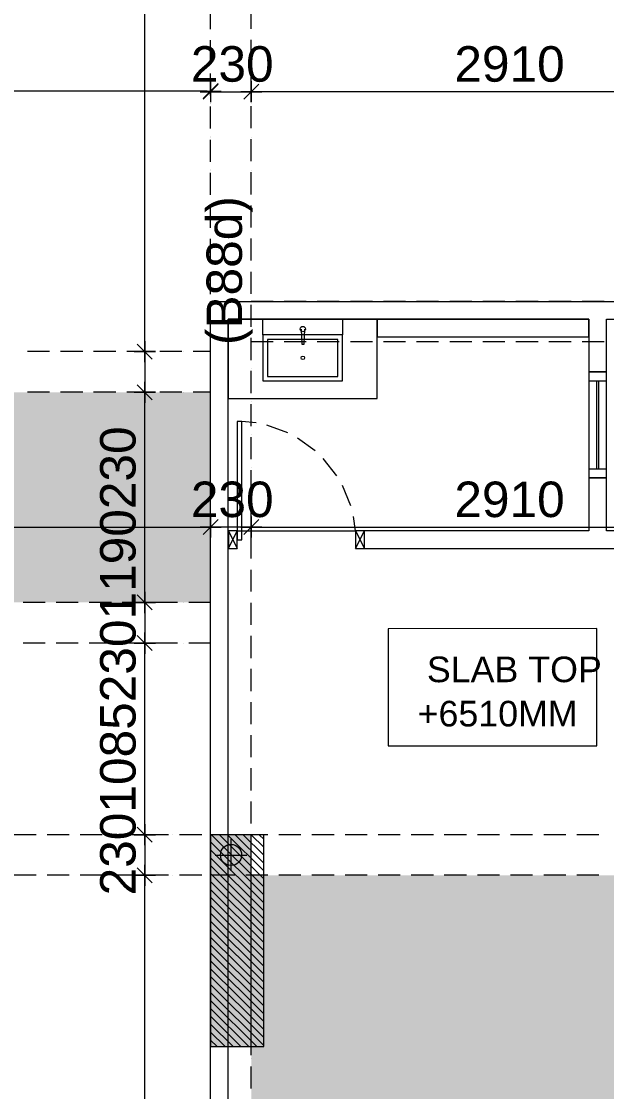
# Model space of a CAD drawing. Header units: millimetres. Extents: x -1303 to 98744, y -1303 to 90097.
# Drawn here: x 62347 to 65661, y 28153 to 34213 of the extents above; entities that cross this region are included whole.
import ezdxf

# ---------------------------------------------------------------- set-up
doc = ezdxf.new("R2010")
doc.units = ezdxf.units.MM
doc.layers.add('PDF_Geometry', color=7, linetype='Continuous')
doc.layers.add('PDF_Text', color=7, linetype='Continuous')
doc.layers.add('PDF_Solid Fills', color=192, linetype='Continuous', true_color=0xc2c0c0c0)
doc.styles.add('PDF ArialMT', font='arial.ttf')
doc.styles.add('PDF Swiss721BT-LightCondensed', font='arial.ttf')

msp = doc.modelspace()

# ---------------------------------------------------------------- hatches: boundary and pattern name
at = {"layer": 'PDF_Solid Fills', "true_color": 0x0000b2}
h = msp.add_hatch(color=33, dxfattribs=at)
h.paths.add_polyline_path([(22404.2843, 31942.72087), (22404.2843, 32112.74047), (19209.26177, 32112.74047), (19209.26177, 30922.67974), (22404.2843, 30922.67974), (22404.2843, 31642.7072), (21409.2932, 31642.7072), (21409.2932, 31942.72087)], flags=0)
h.paths.add_polyline_path([(11529.29261, 29607.70354), (11529.29261, 32397.68983), (12814.30857, 32397.68983), (12814.30857, 29607.70354)], flags=0)
h.paths.add_polyline_path([(12814.30857, 32627.71257), (12814.30857, 34142.75024), (8234.23832, 34142.75024), (8234.23832, 32627.71257)], flags=0)
h.paths.add_polyline_path([(12814.30857, 22167.74491), (12814.30857, 24957.72913), (11529.29261, 24957.72913), (11529.29261, 22167.74491)], flags=0)
h.paths.add_polyline_path([(8234.23832, 21937.72009), (8234.23832, 20422.68242), (12814.30857, 20422.68242), (12814.30857, 21937.72009)], flags=0)
h.paths.add_polyline_path([(21869.25605, 23642.75499), (21869.25605, 22452.69219), (19209.26177, 22452.69219), (19209.26177, 23642.75499)], flags=0)
h.paths.add_polyline_path([(23229.25373, 22452.69219), (23229.25373, 23642.75499), (25959.23687, 23642.75499), (25959.23687, 22452.69219)], flags=0)
h.paths.add_polyline_path([(32354.27376, 21952.6997), (32354.27376, 20422.68242), (36934.25928, 20422.68242), (36934.25928, 21952.6997)], flags=0)
h.paths.add_polyline_path([(33639.29074, 24957.72913), (33639.29074, 22182.72451), (32354.27376, 22182.72451), (32354.27376, 24957.72913)], flags=0)
h.paths.add_polyline_path([(26964.2984, 30922.67974), (26964.2984, 32112.74047), (30159.32092, 32112.74047), (30159.32092, 30922.67974)], flags=0)
h.paths.add_polyline_path([(28349.2614, 32342.68057), (28349.2614, 33242.7154), (27564.23691, 33242.7154), (27564.23691, 32342.68057)], flags=0)
h.paths.add_polyline_path([(40634.2682, 32627.71257), (40634.2682, 34142.75024), (36554.27309, 34142.75024), (36554.27309, 32627.71257)], flags=0)
h.paths.add_polyline_path([(36554.27309, 29607.70354), (36554.27309, 32397.68983), (37839.28802, 32397.68983), (37839.28802, 29607.70354)], flags=0)
h.paths.add_polyline_path([(41994.26382, 34142.75024), (41994.26382, 32627.71257), (46074.25892, 32627.71257), (46074.25892, 34142.75024)], flags=0)
h.paths.add_polyline_path([(46074.25892, 32397.68983), (46074.25892, 29607.70354), (44789.244, 29607.70354), (44789.244, 32397.68983)], flags=0)
h.paths.add_polyline_path([(45694.27273, 20422.68242), (45694.27273, 21952.6997), (50274.26033, 21952.6997), (50274.26033, 20422.68242)], flags=0)
h.paths.add_polyline_path([(48989.24127, 22182.72451), (48989.24127, 24957.72913), (50274.26033, 24957.72913), (50274.26033, 22182.72451)], flags=0)
h.paths.add_polyline_path([(52469.2958, 32112.74047), (52469.2958, 30922.67974), (55664.23361, 30922.67974), (55664.23361, 32112.74047)], flags=0)
h.paths.add_polyline_path([(55064.29717, 32342.68057), (55064.29717, 33242.7154), (54439.30655, 33242.7154), (54439.30655, 32342.68057)], flags=0)
h.paths.add_polyline_path([(63419.27024, 30922.67974), (63419.27024, 32112.74047), (60524.25933, 32112.74047), (60524.25933, 31222.69135), (60224.24978, 31222.69135), (60224.24978, 30922.67974)], flags=0)
h.paths.add_polyline_path([(60819.28118, 23642.75499), (60819.28118, 22452.69219), (63419.27024, 22452.69219), (63419.27024, 23642.75499)], flags=0)
h.paths.add_polyline_path([(56669.29721, 23642.75499), (56669.29721, 22452.69219), (59359.2507, 22452.69219), (59359.2507, 23642.75499)], flags=0)
h.paths.add_polyline_path([(71099.24354, 29607.70354), (71099.24354, 32397.68983), (69814.31126, 32397.68983), (69814.31126, 29607.70354)], flags=0)
h.paths.add_polyline_path([(71099.24354, 22167.74491), (71099.24354, 24957.72913), (69814.31126, 24957.72913), (69814.31126, 22167.74491)], flags=0)
h.paths.add_polyline_path([(69814.31126, 21937.72009), (69814.31126, 20422.68242), (74394.29472, 20422.68242), (74394.29472, 21937.72009)], flags=0)
h.paths.add_polyline_path([(69814.31126, 34142.75024), (69814.31126, 32627.71257), (74394.29472, 32627.71257), (74394.29472, 34142.75024)], flags=0)
at = {"layer": 'PDF_Solid Fills', "true_color": 0x00007f}
h = msp.add_hatch(color=254, dxfattribs=at)
h.paths.add_polyline_path([(31469.30117, 29377.68079), (31469.30117, 25187.75188), (33129.31253, 25187.75188), (33129.31253, 29377.68079)], flags=0)
h.paths.add_polyline_path([(33359.25057, 25187.75188), (33359.25057, 29377.68079), (36934.25928, 29377.68079), (36934.25928, 25187.75188)], flags=0)
h.paths.add_polyline_path([(37164.2841, 25187.75188), (37164.2841, 29377.68079), (40934.27775, 29377.68079), (40934.27775, 25187.75188)], flags=0)
h.paths.add_polyline_path([(41164.30255, 25182.67534), (41164.30255, 29377.68079), (45464.24791, 29377.68079), (45464.24791, 25182.67534)], flags=0)
h.paths.add_polyline_path([(45694.27273, 29377.68079), (45694.27273, 25187.75188), (49039.2587, 25187.75188), (49039.2587, 29377.68079)], flags=0)
h.paths.add_polyline_path([(49269.28352, 25187.75188), (49269.28352, 29377.68079), (51159.31349, 29377.68079), (51159.31349, 25187.75188)], flags=0)
h.paths.add_polyline_path([(41164.30255, 21382.72041), (41164.30255, 24957.72913), (45464.24791, 24957.72913), (45464.24791, 21382.72041)], flags=0)
h.paths.add_polyline_path([(37164.2841, 24957.72913), (37164.2841, 21382.72041), (40934.27775, 21382.72041), (40934.27775, 24957.72913)], flags=0)
h.paths.add_polyline_path([(40934.27775, 19182.68898), (40934.27775, 21152.69766), (37164.2841, 21152.69766), (37164.2841, 18512.67482), (40864.28888, 18512.67482), (40864.28888, 19182.68898)], flags=0)
h.paths.add_polyline_path([(41164.30255, 21152.69766), (41164.30255, 18512.67482), (43234.25726, 18512.67482), (43234.25726, 21152.69766)], flags=0)
h.paths.add_polyline_path([(41164.30255, 18282.73679), (45464.24791, 18282.73679), (45464.24791, 15760.43508), (41164.30255, 15663.95813)], flags=0)
h.paths.add_polyline_path([(37164.2841, 18282.73679), (40934.27775, 18282.73679), (40934.27775, 15658.79481), (37164.2841, 15574.16518)], flags=0)
h.paths.add_polyline_path([(12814.30857, 29377.68079), (12814.30857, 25187.75188), (8234.23832, 25187.75188), (8234.23832, 29377.68079)], flags=0)
h.paths.add_polyline_path([(13044.24764, 25187.75188), (13044.24764, 29377.68079), (15954.23712, 29377.68079), (15954.23712, 25187.75188)], flags=0)
h.paths.add_polyline_path([(16184.2609, 29377.68079), (16184.2609, 25187.75188), (18909.25016, 25187.75188), (18909.25016, 29377.68079)], flags=0)
h.paths.add_polyline_path([(66559.28558, 25187.75188), (66559.28558, 29377.68079), (63649.29506, 29377.68079), (63649.29506, 25187.75188)], flags=0)
h.paths.add_polyline_path([(66789.30626, 25187.75188), (66789.30626, 29377.68079), (69584.28231, 29377.68079), (69584.28231, 25187.75188)], flags=0)
h.paths.add_polyline_path([(69814.31126, 29377.68079), (69814.31126, 25187.75188), (74394.29472, 25187.75188), (74394.29472, 29377.68079)], flags=0)

# ---------------------------------------------------------------- linework, layer by layer
at = {"layer": 'PDF_Geometry', "color": 122, "lineweight": 0, "true_color": 0x00b88a}
for points in [[(63045.46185, 32382.45608), (63045.46185, 32362.14373), (63045.46185, 37042.16206), (63045.46185, 37022.6989)], [(63418.67933, 33877.86116), (63418.67933, 33757.68544)], [(63399.21203, 33817.7733), (60244.22122, 33817.7733), (60263.68438, 33817.7733)], [(63358.59146, 33817.7733), (63478.76718, 33817.7733)], [(63358.59146, 33814.38894), (63478.76718, 33814.38894)], [(63376.36451, 33775.45848), (63460.99414, 33860.08811)], [(63376.36451, 33772.07413), (63460.99414, 33857.55088)], [(63399.21203, 33814.38894), (63378.90174, 33814.38894)], [(63418.67933, 33874.47681), (63418.67933, 33755.1482)], [(63418.67933, 33814.38894), (63648.86943, 33814.38894)], [(66538.97117, 33814.38894), (63669.18384, 33814.38894), (63688.647, 33814.38894)], [(63045.46185, 32342.68057), (63045.46185, 32112.48633)], [(63045.46185, 30962.37054), (63045.46185, 30942.06026), (63045.46185, 32092.17605), (63045.46185, 32072.71082)], [(60263.68438, 31349.12752), (60244.22122, 31349.12752), (63399.21203, 31349.12752), (63378.90174, 31349.12752)], [(63648.86943, 31349.12752), (63418.67933, 31349.12752)], [(63688.647, 31349.12752), (63669.18384, 31349.12752), (66538.97117, 31349.12752), (66518.66088, 31349.12752)], [(63045.46185, 30922.59503), (63045.46185, 30692.40286)], [(63045.46185, 29647.22698), (63045.46185, 29626.91462), (63045.46185, 30672.09051), (63045.46185, 30652.62528)], [(63045.46185, 29607.44939), (63045.46185, 29377.25722)], [(63045.46185, 25227.02118), (63045.46185, 25207.55595), (63045.46185, 29356.94694), (63045.46185, 29337.48171)]]:
    msp.add_lwpolyline(points, dxfattribs=at)
at = {"layer": 'PDF_Geometry', "color": 157, "lineweight": 0, "true_color": 0x3f5f7f}
for points in [[(63418.67933, 34168.13913), (63418.67933, 34293.39346)], [(63648.86943, 34170.6805), (63648.86943, 34295.93069)], [(63418.67933, 33980.26384), (63418.67933, 34105.51403)], [(63648.86943, 33982.80107), (63648.86943, 34108.0554)], [(63418.67933, 33793.23154), (63418.67933, 33918.48173)], [(63648.86943, 33795.76877), (63648.86943, 33921.0231)], [(63418.67933, 33605.35212), (63418.67933, 33730.60644)], [(63648.86943, 33607.89348), (63648.86943, 33733.14367)], [(63418.67933, 33418.32394), (63418.67933, 33542.72701)], [(63648.86943, 33420.86118), (63648.86943, 33545.26838)], [(63418.67933, 33230.44452), (63418.67933, 33355.69678)], [(63648.86943, 33232.98382), (63648.86943, 33358.23609)], [(63418.67933, 33043.41222), (63418.67933, 33167.81943)], [(63648.86943, 33045.95152), (63648.86943, 33170.35666)], [(63418.67933, 32855.53486), (63418.67933, 32980.78712)], [(63648.86943, 32858.07417), (63648.86943, 32983.32643)], [(63418.67933, 32667.65751), (63418.67933, 32792.90977)], [(63648.86943, 32670.19681), (63648.86943, 32795.44907)], [(63418.67933, 32480.6252), (63418.67933, 32605.87746)], [(63772.42951, 32627.03487), (63648.86943, 32627.03487)], [(63648.86943, 32483.16451), (63648.86943, 32608.41677)], [(63960.30893, 32627.03487), (63835.05461, 32627.03487)], [(64147.34123, 32627.03487), (64022.93403, 32627.03487)], [(64335.21652, 32627.03487), (64209.96633, 32627.03487)], [(64522.24882, 32627.03487), (64397.84162, 32627.03487)], [(64710.12824, 32627.03487), (64584.87392, 32627.03487)], [(64898.00353, 32627.03487), (64772.75335, 32627.03487)], [(65085.03584, 32627.03487), (64959.78564, 32627.03487)], [(65272.91526, 32627.03487), (65147.66093, 32627.03487)], [(65459.94343, 32627.03487), (65334.69324, 32627.03487)], [(65647.82285, 32627.03487), (65522.57266, 32627.03487)], [(63648.86943, 32295.28715), (63648.86943, 32420.53941)], [(63418.67933, 32292.74785), (63418.67933, 32418.00011)], [(63772.42951, 32397.68983), (63648.86943, 32397.68983)], [(63960.30893, 32397.68983), (63835.05461, 32397.68983)], [(64147.34123, 32397.68983), (64022.93403, 32397.68983)], [(64335.21652, 32397.68983), (64209.96633, 32397.68983)], [(64522.24882, 32397.68983), (64397.84162, 32397.68983)], [(64710.12824, 32397.68983), (64584.87392, 32397.68983)], [(64898.00353, 32397.68983), (64772.75335, 32397.68983)], [(65085.03584, 32397.68983), (64959.78564, 32397.68983)], [(65272.91526, 32397.68983), (65147.66093, 32397.68983)], [(65459.94343, 32397.68983), (65334.69324, 32397.68983)], [(65647.82285, 32397.68983), (65522.57266, 32397.68983)], [(62506.36948, 32342.68057), (62381.11928, 32342.68057)], [(62694.2489, 32342.68057), (62568.9987, 32342.68057)], [(62881.2812, 32342.68057), (62756.02687, 32342.68057)], [(63069.15649, 32342.68057), (62943.90629, 32342.68057)], [(63256.18879, 32342.68057), (63130.9386, 32342.68057)], [(63418.67933, 32342.68057), (63318.81389, 32342.68057)], [(63418.67933, 32105.71762), (63418.67933, 32230.96781)], [(63648.86943, 32108.25485), (63648.86943, 32233.50711)], [(62506.36948, 32112.48633), (62381.11928, 32112.48633)], [(62694.2489, 32112.48633), (62568.9987, 32112.48633)], [(62881.2812, 32112.48633), (62756.02687, 32112.48633)], [(63069.15649, 32112.48633), (62943.90629, 32112.48633)], [(63256.18879, 32112.48633), (63130.9386, 32112.48633)], [(63418.67933, 32112.48633), (63318.81389, 32112.48633)], [(63418.67933, 31917.83819), (63418.67933, 32043.09045)], [(63648.86943, 31920.37749), (63648.86943, 32045.62975)], [(63418.67933, 31730.80796), (63418.67933, 31855.21309)], [(63648.86943, 31733.34726), (63648.86943, 31857.7524)], [(63418.67933, 31542.9306), (63418.67933, 31668.18079)], [(63648.86943, 31545.46783), (63648.86943, 31670.7201)], [(63418.67933, 31355.8983), (63418.67933, 31480.30344)], [(63648.86943, 31358.4376), (63648.86943, 31482.84274)], [(63418.67933, 31168.02094), (63418.67933, 31293.27321)], [(63648.86943, 31170.56025), (63648.86943, 31295.81044)], [(63418.67933, 30980.98864), (63418.67933, 31105.39378)], [(63648.86943, 30983.52794), (63648.86943, 31107.93308)], [(62480.98059, 30922.59503), (62356.57752, 30922.59503)], [(62668.86001, 30922.59503), (62543.60981, 30922.59503)], [(62856.73943, 30922.59503), (62731.4851, 30922.59503)], [(63043.7676, 30922.59503), (62918.51741, 30922.59503)], [(63231.64702, 30922.59503), (63106.39683, 30922.59503)], [(63418.67933, 30922.59503), (63294.27212, 30922.59503)], [(63418.67933, 30793.11129), (63418.67933, 30918.36355)], [(63648.86943, 30795.65059), (63648.86943, 30920.90285)], [(63418.67933, 30605.23393), (63418.67933, 30730.48619)], [(63648.86943, 30607.77323), (63648.86943, 30733.02342)], [(62480.98059, 30692.40286), (62356.57752, 30692.40286)], [(62668.86001, 30692.40286), (62543.60981, 30692.40286)], [(62856.73943, 30692.40286), (62731.4851, 30692.40286)], [(63043.7676, 30692.40286), (62918.51741, 30692.40286)], [(63231.64702, 30692.40286), (63106.39683, 30692.40286)], [(63418.67933, 30692.40286), (63294.27212, 30692.40286)], [(63418.67933, 30418.20163), (63418.67933, 30543.45389)], [(63648.86943, 30420.74093), (63648.86943, 30545.99319)], [(63418.67933, 30230.32427), (63418.67933, 30355.57653)], [(63648.86943, 30232.86357), (63648.86943, 30358.11584)], [(63418.67933, 30043.29197), (63418.67933, 30167.69918)], [(63648.86943, 30045.83127), (63648.86943, 30170.23641)], [(63418.67933, 29855.41461), (63418.67933, 29980.66687)], [(63648.86943, 29857.95392), (63648.86943, 29983.20618)], [(63418.67933, 29668.38438), (63418.67933, 29792.78952)], [(63648.86943, 29670.92161), (63648.86943, 29795.32882)], [(62430.20281, 29607.44939), (62304.95262, 29607.44939)], [(62617.23511, 29607.44939), (62492.83204, 29607.44939)], [(62805.11454, 29607.44939), (62679.86021, 29607.44939)], [(62992.98983, 29607.44939), (62867.73963, 29607.44939)], [(63180.02212, 29607.44939), (63054.77193, 29607.44939)], [(63367.90155, 29607.44939), (63242.64722, 29607.44939)], [(63418.67933, 29480.50495), (63418.67933, 29605.75721)], [(63554.93385, 29607.44939), (63429.67952, 29607.44939)], [(63742.80914, 29607.44939), (63617.55895, 29607.44939)], [(63648.86943, 29483.04426), (63648.86943, 29608.29652)], [(63929.84144, 29607.44939), (63805.43424, 29607.44939)], [(64117.72086, 29607.44939), (63992.46653, 29607.44939)], [(64304.74903, 29607.44939), (64180.34596, 29607.44939)], [(64492.62845, 29607.44939), (64367.37826, 29607.44939)], [(64680.50787, 29607.44939), (64555.25355, 29607.44939)], [(64867.53605, 29607.44939), (64742.28585, 29607.44939)], [(65055.41547, 29607.44939), (64930.16527, 29607.44939)], [(65242.44777, 29607.44939), (65117.19345, 29607.44939)], [(65430.32306, 29607.44939), (65305.07287, 29607.44939)], [(65617.35536, 29607.44939), (65492.95229, 29607.44939)], [(63418.67933, 29293.47472), (63418.67933, 29417.87986)], [(63648.86943, 29296.01403), (63648.86943, 29420.41916)], [(62430.20281, 29377.25722), (62304.95262, 29377.25722)], [(62617.23511, 29377.25722), (62492.83204, 29377.25722)], [(62805.11454, 29377.25722), (62679.86021, 29377.25722)], [(62992.98983, 29377.25722), (62867.73963, 29377.25722)], [(63180.02212, 29377.25722), (63054.77193, 29377.25722)], [(63367.90155, 29377.25722), (63242.64722, 29377.25722)], [(63554.93385, 29377.25722), (63429.67952, 29377.25722)], [(63742.80914, 29377.25722), (63617.55895, 29377.25722)], [(63929.84144, 29377.25722), (63805.43424, 29377.25722)], [(64117.72086, 29377.25722), (63992.46653, 29377.25722)], [(64304.74903, 29377.25722), (64180.34596, 29377.25722)], [(64492.62845, 29377.25722), (64367.37826, 29377.25722)], [(64680.50787, 29377.25722), (64555.25355, 29377.25722)], [(64867.53605, 29377.25722), (64742.28585, 29377.25722)], [(65055.41547, 29377.25722), (64930.16527, 29377.25722)], [(65242.44777, 29377.25722), (65117.19345, 29377.25722)], [(65430.32306, 29377.25722), (65305.07287, 29377.25722)], [(65617.35536, 29377.25722), (65492.95229, 29377.25722)], [(63418.67933, 29105.59737), (63418.67933, 29230.84756)], [(63648.86943, 29108.1346), (63648.86943, 29233.38686)], [(63418.67933, 28917.71794), (63418.67933, 29042.9702)], [(63648.86943, 28920.25724), (63648.86943, 29045.5095)], [(63418.67933, 28730.68771), (63418.67933, 28855.93997)], [(63648.86943, 28733.22701), (63648.86943, 28858.4772)], [(63418.67933, 28542.81035), (63418.67933, 28668.06054)], [(63648.86943, 28545.34758), (63648.86943, 28670.59984)], [(63648.86943, 28358.31735), (63648.86943, 28482.72249)], [(63418.67933, 28355.77805), (63418.67933, 28480.18319)], [(63418.67933, 28167.90069), (63418.67933, 28293.15296)], [(63648.86943, 28170.44), (63648.86943, 28295.69019)]]:
    msp.add_lwpolyline(points, dxfattribs=at)
at = {"layer": 'PDF_Geometry', "color": 9, "lineweight": 0, "true_color": 0xc0c0c0}
for points in [[(63418.67933, 19382.49837), (63418.67933, 32627.03487), (72723.70259, 32627.03487), (72723.70259, 33926.94469), (72823.57217, 33926.94469), (72823.57217, 32627.03487), (73923.75731, 32627.03487), (73923.75731, 32527.1715), (71824.09132, 32527.1715), (71824.09132, 32097.25466), (71724.23002, 32097.25466), (71724.23002, 32527.1715), (69812.44345, 32527.1715)], [(63518.54063, 20282.11171), (63518.54063, 32527.1715), (65561.49898, 32527.1715), (65561.49898, 32227.58345), (65661.36442, 32227.58345), (65661.36442, 32527.1715), (66560.97569, 32527.1715), (66560.97569, 32227.58345), (66661.68412, 32227.58345), (66661.68412, 32527.1715), (68161.32275, 32527.1715), (68161.32275, 32097.25466), (68261.18406, 32097.25466)], [(63714.88302, 32437.46534), (63714.88302, 32527.1715), (64165.11015, 32527.1715), (64165.11015, 32437.46534)], [(63931.53568, 32470.47006), (63935.76716, 32384.99538), (63947.61449, 32384.99538), (63951.84597, 32470.47006)], [(65605.50804, 31677.49088), (65605.50804, 32177.6528)], [(65617.35536, 31677.49088), (65617.35536, 32177.6528)], [(63676.79969, 31938.9956), (63594.70729, 31947.45856)], [(63855.36902, 31883.14129), (63737.73054, 31925.4561)], [(64011.08671, 31780.73861), (63910.37828, 31853.52092)], [(64133.79967, 31639.40755), (64056.78588, 31737.57874)], [(64212.50356, 31470.1483), (64165.11015, 31585.24542)], [(63519.38775, 31227.26168), (63569.3184, 31327.12506), (64239.5867, 31327.12506), (64227.73937, 31409.21538)], [(63519.38775, 31327.12506), (63569.3184, 31227.26168)], [(64239.5867, 31227.26168), (64289.51735, 31327.12506)], [(64239.5867, 31327.12506), (64289.51735, 31227.26168)], [(63648.86943, 29377.25722), (63648.86943, 29377.25722)], [(63418.67933, 28407.40295), (63648.86943, 28407.40295)]]:
    msp.add_lwpolyline(points, dxfattribs=at)
at = {"layer": 'PDF_Geometry', "lineweight": 0}
for points in [[(63418.67933, 33817.7733), (63418.67933, 33817.7733)], [(63418.67933, 33814.38894), (63418.67933, 33814.38894)], [(63648.86943, 33814.38894), (63648.86943, 33814.38894)], [(63648.86943, 33814.38894), (63648.86943, 33814.38894)], [(63418.67933, 33747.53237), (63418.67933, 33747.53237)], [(63418.67933, 33745.83812), (63418.67933, 33745.83812)], [(63648.86943, 33745.83812), (63648.86943, 33745.83812)], [(63648.86943, 33745.83812), (63648.86943, 33745.83812)], [(63418.67933, 33684.90726), (63418.67933, 33684.90726)], [(63418.67933, 33683.21302), (63418.67933, 33683.21302)], [(63648.86943, 33683.21302), (63648.86943, 33683.21302)], [(63648.86943, 33683.21302), (63648.86943, 33683.21302)], [(63418.67933, 33622.27804), (63418.67933, 33622.27804)], [(63418.67933, 33620.58793), (63418.67933, 33620.58793)], [(63648.86943, 33620.58793), (63648.86943, 33620.58793)], [(63648.86943, 33620.58793), (63648.86943, 33620.58793)], [(63418.67933, 33559.65294), (63418.67933, 33559.65294)], [(63418.67933, 33557.96283), (63418.67933, 33557.96283)], [(63648.86943, 33557.96283), (63648.86943, 33557.96283)], [(63648.86943, 33557.96283), (63648.86943, 33557.96283)], [(63418.67933, 33497.02784), (63418.67933, 33497.02784)], [(63418.67933, 33495.3336), (63418.67933, 33495.3336)], [(63648.86943, 33495.3336), (63648.86943, 33495.3336)], [(63648.86943, 33495.3336), (63648.86943, 33495.3336)], [(63418.67933, 33434.40275), (63418.67933, 33434.40275)], [(63418.67933, 33433.55562), (63418.67933, 33433.55562)], [(63648.86943, 33433.55562), (63648.86943, 33433.55562)], [(63648.86943, 33433.55562), (63648.86943, 33433.55562)], [(63418.67933, 33372.62064), (63418.67933, 33372.62064)], [(63418.67933, 33370.93053), (63418.67933, 33370.93053)], [(63648.86943, 33370.93053), (63648.86943, 33370.93053)], [(63648.86943, 33370.93053), (63648.86943, 33370.93053)], [(63418.67933, 33309.99554), (63418.67933, 33309.99554)], [(63418.67933, 33308.30336), (63418.67933, 33308.30336)], [(63648.86943, 33308.30336), (63648.86943, 33308.30336)], [(63648.86943, 33308.30336), (63648.86943, 33308.30336)], [(63418.67933, 33238.90748), (63418.67933, 33238.90748)], [(63418.67933, 33238.90748), (63418.67933, 33238.90748)], [(63648.86943, 33238.90748), (63648.86943, 33238.90748)], [(63648.86943, 33238.90748), (63648.86943, 33238.90748)], [(63648.86943, 32397.68983), (63648.86943, 32397.68983)], [(63648.86943, 32397.68983), (63648.86943, 32397.68983)], [(63045.46185, 32342.68057), (63045.46185, 32342.68057)], [(63045.46185, 32342.68057), (63045.46185, 32342.68057)], [(63138.55443, 32342.68057), (63138.55443, 32342.68057)], [(63138.55443, 32342.68057), (63138.55443, 32342.68057)], [(63200.33241, 32342.68057), (63200.33241, 32342.68057)], [(63200.33241, 32342.68057), (63200.33241, 32342.68057)], [(63262.96164, 32342.68057), (63262.96164, 32342.68057)], [(63262.96164, 32342.68057), (63262.96164, 32342.68057)], [(63325.58674, 32342.68057), (63325.58674, 32342.68057)], [(63325.58674, 32342.68057), (63325.58674, 32342.68057)], [(63418.67933, 32342.68057), (63418.67933, 32342.68057)], [(63418.67933, 32342.68057), (63418.67933, 32342.68057)], [(63648.86943, 32310.5209), (63648.86943, 32310.5209)], [(63648.86943, 32310.5209), (63648.86943, 32310.5209)], [(63648.86943, 32248.74086), (63648.86943, 32248.74086)], [(63648.86943, 32248.74086), (63648.86943, 32248.74086)], [(63648.86943, 32186.11576), (63648.86943, 32186.11576)], [(63648.86943, 32186.11576), (63648.86943, 32186.11576)], [(63648.86943, 32123.4886), (63648.86943, 32123.4886)], [(63648.86943, 32123.4886), (63648.86943, 32123.4886)], [(63045.46185, 32112.48633), (63045.46185, 32112.48633)], [(63045.46185, 32112.48633), (63045.46185, 32112.48633)], [(63138.55443, 32112.48633), (63138.55443, 32112.48633)], [(63138.55443, 32112.48633), (63138.55443, 32112.48633)], [(63200.33241, 32112.48633), (63200.33241, 32112.48633)], [(63200.33241, 32112.48633), (63200.33241, 32112.48633)], [(63262.96164, 32112.48633), (63262.96164, 32112.48633)], [(63262.96164, 32112.48633), (63262.96164, 32112.48633)], [(63325.58674, 32112.48633), (63325.58674, 32112.48633)], [(63325.58674, 32112.48633), (63325.58674, 32112.48633)], [(63418.67933, 32112.48633), (63418.67933, 32112.48633)], [(63418.67933, 32112.48633), (63418.67933, 32112.48633)], [(63418.67933, 32112.48633), (63418.67933, 32112.48633)], [(63418.67933, 32112.48633), (63418.67933, 32112.48633)], [(63648.86943, 32060.8635), (63648.86943, 32060.8635)], [(63648.86943, 32060.8635), (63648.86943, 32060.8635)], [(63418.67933, 32043.09045), (63418.67933, 32043.09045)], [(63418.67933, 32043.09045), (63418.67933, 32043.09045)], [(63648.86943, 31998.23633), (63648.86943, 31998.23633)], [(63648.86943, 31998.23633), (63648.86943, 31998.23633)], [(63418.67933, 31981.31041), (63418.67933, 31981.31041)], [(63418.67933, 31981.31041), (63418.67933, 31981.31041)], [(63418.67933, 31918.68531), (63418.67933, 31918.68531)], [(63418.67933, 31918.68531), (63418.67933, 31918.68531)], [(63648.86943, 31935.61124), (63648.86943, 31935.61124)], [(63648.86943, 31935.61124), (63648.86943, 31935.61124)], [(63418.67933, 31856.06022), (63418.67933, 31856.06022)], [(63418.67933, 31856.06022), (63418.67933, 31856.06022)], [(63648.86943, 31872.98615), (63648.86943, 31872.98615)], [(63648.86943, 31872.98615), (63648.86943, 31872.98615)], [(63418.67933, 31793.43305), (63418.67933, 31793.43305)], [(63418.67933, 31793.43305), (63418.67933, 31793.43305)], [(63648.86943, 31811.2061), (63648.86943, 31811.2061)], [(63648.86943, 31811.2061), (63648.86943, 31811.2061)], [(63418.67933, 31730.80796), (63418.67933, 31730.80796)], [(63418.67933, 31730.80796), (63418.67933, 31730.80796)], [(63648.86943, 31748.57894), (63648.86943, 31748.57894)], [(63648.86943, 31748.57894), (63648.86943, 31748.57894)], [(63418.67933, 31668.18079), (63418.67933, 31668.18079)], [(63418.67933, 31668.18079), (63418.67933, 31668.18079)], [(63648.86943, 31685.95384), (63648.86943, 31685.95384)], [(63648.86943, 31685.95384), (63648.86943, 31685.95384)], [(63418.67933, 31605.5557), (63418.67933, 31605.5557)], [(63418.67933, 31605.5557), (63418.67933, 31605.5557)], [(63648.86943, 31623.32875), (63648.86943, 31623.32875)], [(63648.86943, 31623.32875), (63648.86943, 31623.32875)], [(63418.67933, 31543.77566), (63418.67933, 31543.77566)], [(63418.67933, 31543.77566), (63418.67933, 31543.77566)], [(63648.86943, 31560.70158), (63648.86943, 31560.70158)], [(63648.86943, 31560.70158), (63648.86943, 31560.70158)], [(63418.67933, 31481.15056), (63418.67933, 31481.15056)], [(63418.67933, 31481.15056), (63418.67933, 31481.15056)], [(63648.86943, 31498.07649), (63648.86943, 31498.07649)], [(63648.86943, 31498.07649), (63648.86943, 31498.07649)], [(63418.67933, 31418.52339), (63418.67933, 31418.52339)], [(63418.67933, 31418.52339), (63418.67933, 31418.52339)], [(63648.86943, 31436.29645), (63648.86943, 31436.29645)], [(63648.86943, 31436.29645), (63648.86943, 31436.29645)], [(63418.67933, 31349.12752), (63418.67933, 31349.12752)], [(63418.67933, 31349.12752), (63418.67933, 31349.12752)], [(63648.86943, 31349.12752), (63648.86943, 31349.12752)], [(63648.86943, 31349.12752), (63648.86943, 31349.12752)], [(63045.46185, 30922.59503), (63045.46185, 30922.59503)], [(63045.46185, 30922.59503), (63045.46185, 30922.59503)], [(63138.55443, 30922.59503), (63138.55443, 30922.59503)], [(63138.55443, 30922.59503), (63138.55443, 30922.59503)], [(63200.33241, 30922.59503), (63200.33241, 30922.59503)], [(63200.33241, 30922.59503), (63200.33241, 30922.59503)], [(63262.96164, 30922.59503), (63262.96164, 30922.59503)], [(63262.96164, 30922.59503), (63262.96164, 30922.59503)], [(63325.58674, 30922.59503), (63325.58674, 30922.59503)], [(63325.58674, 30922.59503), (63325.58674, 30922.59503)], [(63418.67933, 30922.59503), (63418.67933, 30922.59503)], [(63418.67933, 30922.59503), (63418.67933, 30922.59503)], [(63045.46185, 30692.40286), (63045.46185, 30692.40286)], [(63045.46185, 30692.40286), (63045.46185, 30692.40286)], [(63138.55443, 30692.40286), (63138.55443, 30692.40286)], [(63138.55443, 30692.40286), (63138.55443, 30692.40286)], [(63200.33241, 30692.40286), (63200.33241, 30692.40286)], [(63200.33241, 30692.40286), (63200.33241, 30692.40286)], [(63262.96164, 30692.40286), (63262.96164, 30692.40286)], [(63262.96164, 30692.40286), (63262.96164, 30692.40286)], [(63325.58674, 30692.40286), (63325.58674, 30692.40286)], [(63325.58674, 30692.40286), (63325.58674, 30692.40286)], [(63418.67933, 30692.40286), (63418.67933, 30692.40286)], [(63418.67933, 30692.40286), (63418.67933, 30692.40286)], [(63045.46185, 29607.44939), (63045.46185, 29607.44939)], [(63045.46185, 29607.44939), (63045.46185, 29607.44939)], [(63138.55443, 29607.44939), (63138.55443, 29607.44939)], [(63138.55443, 29607.44939), (63138.55443, 29607.44939)], [(63200.33241, 29607.44939), (63200.33241, 29607.44939)], [(63200.33241, 29607.44939), (63200.33241, 29607.44939)], [(63262.96164, 29607.44939), (63262.96164, 29607.44939)], [(63262.96164, 29607.44939), (63262.96164, 29607.44939)], [(63325.58674, 29607.44939), (63325.58674, 29607.44939)], [(63325.58674, 29607.44939), (63325.58674, 29607.44939)], [(63418.67933, 29607.44939), (63418.67933, 29607.44939)], [(63418.67933, 29607.44939), (63418.67933, 29607.44939)], [(63422.91081, 29607.44939), (63719.1145, 29312.09283)], [(63468.60998, 29607.44939), (63719.1145, 29356.94694)], [(63513.46203, 29607.44939), (63719.1145, 29401.80106)], [(63558.31821, 29607.44939), (63719.1145, 29446.6531)], [(63603.17025, 29607.44939), (63719.1145, 29491.50722)], [(63648.02643, 29607.44939), (63719.1145, 29536.36134)], [(63692.87849, 29607.44939), (63719.1145, 29581.21545)], [(63418.67933, 29566.82883), (63719.1145, 29267.23871)], [(63418.67933, 29521.97471), (63719.1145, 29221.53954)], [(63418.67933, 29477.1206), (63719.1145, 29176.68542)], [(63418.67933, 29432.26648), (63719.1145, 29131.83131)], [(63045.46185, 29377.25722), (63045.46185, 29377.25722)], [(63045.46185, 29377.25722), (63045.46185, 29377.25722)], [(63138.55443, 29377.25722), (63138.55443, 29377.25722)], [(63138.55443, 29377.25722), (63138.55443, 29377.25722)], [(63200.33241, 29377.25722), (63200.33241, 29377.25722)], [(63200.33241, 29377.25722), (63200.33241, 29377.25722)], [(63262.96164, 29377.25722), (63262.96164, 29377.25722)], [(63262.96164, 29377.25722), (63262.96164, 29377.25722)], [(63325.58674, 29377.25722), (63325.58674, 29377.25722)], [(63325.58674, 29377.25722), (63325.58674, 29377.25722)], [(63418.67933, 29387.41236), (63719.1145, 29086.97719)], [(63418.67933, 29377.25722), (63418.67933, 29377.25722)], [(63418.67933, 29377.25722), (63418.67933, 29377.25722)], [(63418.67933, 29342.56032), (63719.1145, 29042.12515)], [(63418.67933, 29297.7062), (63719.1145, 28997.27103)], [(63418.67933, 29252.85209), (63719.1145, 28952.41691)], [(63418.67933, 29207.99797), (63719.1145, 28907.5628)], [(63418.67933, 29162.2988), (63719.1145, 28862.70868)], [(63418.67933, 29117.44469), (63719.1145, 28817.85664)], [(63418.67933, 29072.59057), (63719.1145, 28773.00252)], [(63418.67933, 29027.73645), (63719.1145, 28728.14841)], [(63418.67933, 28982.88441), (63719.1145, 28683.29429)], [(63418.67933, 28938.03029), (63719.1145, 28638.44017)], [(63418.67933, 28893.17618), (63719.1145, 28593.58813)], [(63418.67933, 28848.32206), (63719.1145, 28548.73401)], [(63418.67933, 28803.46794), (63719.1145, 28503.8799)], [(63418.67933, 28758.6159), (63719.1145, 28458.18073)], [(63418.67933, 28713.76178), (63719.1145, 28413.32661)], [(63418.67933, 28668.90767), (63680.18404, 28407.40295)], [(63418.67933, 28624.05355), (63635.33199, 28407.40295)], [(63418.67933, 28579.19943), (63590.47581, 28407.40295)], [(63418.67933, 28534.34739), (63545.62377, 28407.40295)], [(63418.67933, 28489.49327), (63500.76758, 28407.40295)], [(63418.67933, 28444.63916), (63455.91553, 28407.40295)], [(63418.67933, 28407.40295), (63418.67933, 28407.40295)], [(63418.67933, 28407.40295), (63418.67933, 28407.40295)], [(63648.86943, 28407.40295), (63648.86943, 28407.40295)], [(63648.86943, 28407.40295), (63648.86943, 28407.40295)], [(63418.67933, 28338.005), (63418.67933, 28338.005)], [(63418.67933, 28338.005), (63418.67933, 28338.005)], [(63648.86943, 28338.005), (63648.86943, 28338.005)], [(63648.86943, 28338.005), (63648.86943, 28338.005)], [(63418.67933, 28275.3799), (63418.67933, 28275.3799)], [(63418.67933, 28275.3799), (63418.67933, 28275.3799)], [(63648.86943, 28275.3799), (63648.86943, 28275.3799)], [(63648.86943, 28275.3799), (63648.86943, 28275.3799)], [(63418.67933, 28212.75481), (63418.67933, 28212.75481)], [(63418.67933, 28212.75481), (63418.67933, 28212.75481)], [(63648.86943, 28212.75481), (63648.86943, 28212.75481)], [(63648.86943, 28212.75481), (63648.86943, 28212.75481)]]:
    msp.add_lwpolyline(points, dxfattribs=at)
at = {"layer": 'PDF_Geometry', "color": 122, "lineweight": 0, "true_color": 0x00b88a}
for points in [[(63588.7857, 33814.38894), (63708.95729, 33814.38894)], [(63606.55462, 33772.07413), (63691.18424, 33857.55088)], [(63648.86943, 33874.47681), (63648.86943, 33755.1482)], [(63087.77666, 32299.51863), (63002.29991, 32384.99538)], [(63045.46185, 32282.59271), (63045.46185, 32401.92131)], [(62985.37398, 32342.68057), (63105.54971, 32342.68057)], [(63002.29991, 32154.80114), (63087.77666, 32070.17152)], [(63045.46185, 32172.57419), (63045.46185, 32052.40054)], [(63105.54971, 32112.48633), (62985.37398, 32112.48633)], [(63460.99414, 31392.28945), (63376.36451, 31306.8127)], [(63418.67933, 31289.88678), (63418.67933, 31409.21538)], [(63606.55462, 31306.8127), (63691.18424, 31392.28945)], [(63648.86943, 31409.21538), (63648.86943, 31289.88678)], [(63478.76718, 31349.12752), (63358.59146, 31349.12752)], [(63588.7857, 31349.12752), (63708.95729, 31349.12752)], [(63045.46185, 30862.50716), (63045.46185, 30982.68082)], [(62985.37398, 30922.59503), (63105.54971, 30922.59503)], [(63087.77666, 30880.28022), (63002.29991, 30964.90984)], [(63002.29991, 30734.71767), (63087.77666, 30650.08805)], [(63045.46185, 30752.48865), (63045.46185, 30632.315)], [(63105.54971, 30692.40286), (62985.37398, 30692.40286)], [(63087.77666, 29565.13458), (63002.29991, 29649.76421)], [(63045.46185, 29547.3636), (63045.46185, 29667.53726)], [(62985.37398, 29607.44939), (63105.54971, 29607.44939)], [(63002.29991, 29419.57204), (63087.77666, 29334.94241)], [(63045.46185, 29437.34509), (63045.46185, 29317.17143)], [(63105.54971, 29377.25722), (62985.37398, 29377.25722)]]:
    msp.add_lwpolyline(points, close=True, dxfattribs=at)
at = {"layer": 'PDF_Geometry', "color": 9, "lineweight": 0, "true_color": 0xc0c0c0}
for points in [[(63518.54063, 32076.9423), (64361.45169, 32076.9423), (64361.45169, 32527.17192), (63518.54063, 32527.17192)], [(64361.45253, 32427.3102), (65561.50066, 32427.3102), (65561.50066, 32527.17316), (64361.45253, 32527.17316)], [(63714.88302, 32177.6528), (64165.11264, 32177.6528), (64165.11264, 32437.46576), (63714.88302, 32437.46576)], [(63740.27191, 32202.19456), (64139.72375, 32202.19456), (64139.72375, 32412.07603), (63740.27191, 32412.07603)], [(65561.49898, 32177.6528), (65661.36194, 32177.6528), (65661.36194, 32227.58428), (65561.49898, 32227.58428)], [(65661.36442, 31627.56023), (65661.36442, 32227.58345), (65561.49898, 32227.58345), (65561.49898, 31627.56023), (65661.36442, 31627.56023), (65661.36442, 31677.49088), (65561.49898, 31677.49088), (65561.49898, 31627.56023)], [(63569.3184, 31277.19233), (63594.70729, 31277.19233), (63594.70729, 31947.45895), (63569.3184, 31947.45895)], [(66560.97569, 31627.56023), (66560.97569, 31327.12506), (65661.36442, 31327.12506), (65661.36442, 31627.56023), (65561.49898, 31627.56023), (65561.49898, 31327.12506), (64288.67023, 31327.12506), (64288.67023, 31227.26168), (66560.97569, 31227.26168), (66560.97569, 18581.90334), (66661.68412, 18581.90334), (66661.68412, 31227.26168), (68261.18406, 31227.26168), (68261.18406, 31327.12506), (66661.68412, 31327.12506), (66661.68412, 31627.56023)], [(63519.38775, 31227.26168), (63569.31923, 31227.26168), (63569.31923, 31327.12464), (63519.38775, 31327.12464)], [(64239.5867, 31227.26168), (64289.51818, 31227.26168), (64289.51818, 31327.12464), (64239.5867, 31327.12464)]]:
    msp.add_lwpolyline(points, close=True, dxfattribs=at)
at = {"layer": 'PDF_Geometry', "lineweight": 0}
msp.add_lwpolyline([(64424.07763, 30773.64606), (64424.07763, 30110.99567), (65606.35516, 30110.99567), (65606.35516, 30774.49318)], close=True, dxfattribs=at)
at = {"layer": 'PDF_Geometry', "color": 5, "lineweight": 0}
for points in [[(63418.67933, 28407.40295), (63719.1145, 28407.40295), (63719.1145, 29607.45108), (63418.67933, 29607.45108)], [(63418.67933, 28407.40295), (63648.87192, 28407.40295), (63648.87192, 29607.45108), (63418.67933, 29607.45108)]]:
    msp.add_lwpolyline(points, close=True, dxfattribs=at)
at = {"layer": 'PDF_Geometry', "color": 20, "lineweight": 0, "true_color": 0xff4405}
for points in [[(63533.77644, 29582.0605), (63533.77644, 29402.64611)], [(63444.06821, 29492.35434), (63623.48054, 29492.35434)]]:
    msp.add_lwpolyline(points, dxfattribs=at)
at = {"layer": 'PDF_Geometry', "color": 9, "lineweight": 0, "true_color": 0xc0c0c0}
for centre, radius in [((63940.52957, 32470.71793), 15.00227), ((63940.53358, 32307.72726), 10.01445)]:
    msp.add_circle(centre, radius, dxfattribs=at)
at = {"layer": 'PDF_Geometry', "color": 7, "lineweight": 0, "true_color": 0xffffff}
msp.add_circle((63534.265, 29492.70878), 59.9855, dxfattribs=at)
at = {"layer": 'PDF_Geometry', "color": 20, "lineweight": 0, "true_color": 0xff4405}
msp.add_circle((63534.2696, 29492.70288), 59.9901, dxfattribs=at)
at = {"layer": 'PDF_Solid Fills', "lineweight": 0}
msp.add_solid([(63419.27024, 29607.70354), (63649.29506, 29607.70354), (63419.27024, 28407.73973), (63649.29506, 28407.73973)], dxfattribs=at)

# ---------------------------------------------------------------- texts
at = {"layer": 'PDF_Text', "attachment_point": 4}
for s, insert, char_height, style in [('230', (63306.70739, 33970.2876), 201.084641, 'PDF ArialMT'), ('2910', (64799.16333, 33970.27039), 201.084641, 'PDF ArialMT'), ('230', (63306.70739, 31504.88583), 201.084641, 'PDF ArialMT'), ('2910', (64799.16333, 31504.88583), 201.084641, 'PDF ArialMT'), ('SLAB TOP', (64643.45945, 30542.45736), 145.024272, 'PDF Swiss721BT-LightCondensed'), ('+6510MM', (64591.1277, 30291.84433), 145.024272, 'PDF Swiss721BT-LightCondensed')]:
    msp.add_mtext(s, dxfattribs=dict(at, insert=insert, char_height=char_height, style=style))
at = {"layer": 'PDF_Text', "color": 6, "insert": (63526.04491, 32379.89525), "char_height": 201.084641, "attachment_point": 4, "rotation": 90, "style": 'PDF ArialMT'}
msp.add_mtext('(B88d)', dxfattribs=at)
at = {"layer": 'PDF_Text', "insert": (62894.5426, 29263.75579), "char_height": 201.084641, "attachment_point": 4, "rotation": 90, "style": 'PDF ArialMT'}
msp.add_mtext('23010852301190230', dxfattribs=at)

doc.saveas('drawing.dxf')
